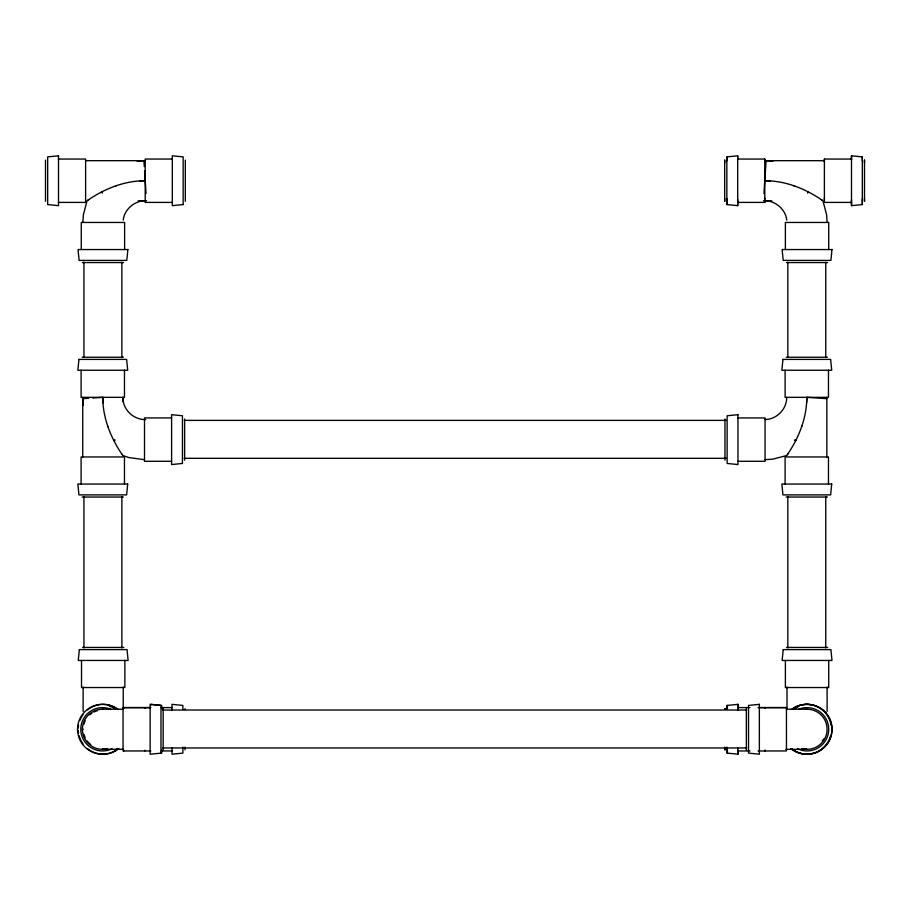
<?xml version="1.0" encoding="UTF-8"?>
<svg xmlns="http://www.w3.org/2000/svg" width="910" height="910" viewBox="0 0 910 910"><rect width="100%" height="100%" fill="white"/><g stroke="black" fill="none" stroke-linecap="round" stroke-linejoin="round"><path stroke-width="1.36" d="M724.678 198.562L724.678 201.326L724.678 160.137L724.678 162.89M737.691 199.506L737.691 205.66L726.851 204.579L726.851 198.562M726.851 160.843L726.851 156.884L737.691 155.803L737.691 205.66M737.691 159.796L737.691 155.803M737.691 202.407L764.787 202.407L764.787 198.096M764.787 161.957L764.787 159.057L737.691 159.057M851.498 202.407L824.392 202.407L824.392 198.096M824.392 161.957L824.392 159.057L851.498 159.057M862.327 198.562L862.327 204.579L851.498 205.66L851.498 199.506M851.498 159.796L851.498 155.803L862.327 156.884L862.327 204.579M862.327 160.843L862.327 156.884M864.5 198.562L864.5 201.326L864.5 160.137L864.5 162.89M765.173 459.664L772.658 459.175L786.74 455.523C798.593 438.506 806.817 418.316 806.795 397.34L826.792 398.648M82.89 222.336L83.379 214.862L87.041 200.78C104.047 188.916 124.249 180.692 145.213 180.726L139.674 180.908M763.945 193.5L766.095 160.717L772.92 161.172M786.684 397.431C786.888 409.045 776.674 419.499 765.048 419.487M806.795 397.34L806.613 402.88M770.326 180.908L764.787 180.726C785.751 180.692 805.953 188.916 822.958 200.78L826.621 214.862L827.11 222.347M123.225 220.106C124.499 208.834 135.283 200.132 146.521 200.735M807.818 191.714L807.557 193.045L808.103 191.862M87.997 200.098L88.702 199.586M92.775 398L102.784 397.34C102.728 417.633 110.485 437.164 121.644 453.851L122.156 454.568M793.486 185.594L794.35 185.924M801.596 426.904L801.926 426.039M115.65 185.913L116.514 185.594M107.653 426.039L107.971 426.904M113.921 440.656L115.092 440.11L113.773 440.372M821.298 199.586L822.003 200.098M787.423 454.568L787.923 453.862M123.237 749.317L102.466 749.328L107.653 748.646A20.054 20.054 0 0 1 82.582 731.89A20.054 20.054 0 0 1 102.466 709.22L123.237 709.22M102.966 402.88L102.784 397.34M786.445 709.22L807.045 709.22A20.054 20.054 0 0 1 826.928 731.89A20.054 20.054 0 0 1 801.858 748.634L807.045 749.317L785.921 749.328M137.08 161.161L143.905 160.717L144.292 166.575M88.634 398.262L82.776 398.648L83.219 405.485M102.5 749.328L103.126 749.328M102.5 709.22L103.126 709.22M58.502 159.045L85.608 159.045L85.608 202.407L58.502 202.407M172.308 159.045L145.213 159.045L145.213 202.407L172.308 202.407M85.608 160.672L145.213 160.672M764.787 160.683L824.392 160.683M138.161 200.78L145.213 200.78M764.787 200.78L771.839 200.78M82.355 262.558L123.532 262.558M786.467 262.558L827.645 262.558M82.184 357.232L123.373 357.232M786.194 357.243L827.383 357.243M171.603 417.929L144.508 417.929L144.508 461.29L171.603 461.29M737.964 417.94L765.06 417.94L765.06 461.29L737.964 461.29M184.241 420.375L726.271 420.375M184.241 458.31L726.271 458.31M82.184 497.053L123.373 497.053M786.194 497.053L827.383 497.053M82.594 647.442L123.783 647.442M786.467 647.442L827.656 647.442M150.878 707.593L123.783 707.593L123.783 708.333M161.172 707.593L172.013 707.593M759.349 707.593L786.445 707.593L786.467 750.955L758.087 750.955M150.15 707.593L123.055 707.593L123.055 750.955L150.878 750.943M737.76 707.593L749.954 707.593M758.087 707.593L786.467 707.593M162.833 710.028L746.678 710.028M82.412 729.274L83.231 729.274M162.833 747.963L746.678 747.963M161.172 750.943L172.013 750.943M737.76 750.955L749.954 750.955M806.385 709.22L806.999 709.22M763.479 200.735C774.717 200.132 785.501 208.834 786.775 220.106M145.714 419.555C133.668 420.067 122.657 409.523 122.884 397.431M144.394 459.664L128.913 457.582L122.839 455.512L121.644 453.851M795.806 440.383L794.476 440.11L795.659 440.656M101.897 191.862L102.443 193.045L102.182 191.714M144.565 170.727L146.055 193.489M851.498 155.803L851.498 205.66M828.737 249.556L828.737 222.461L785.375 222.461L785.375 249.556M828.737 660.444L828.737 687.539L785.387 687.539L785.387 660.444M828.464 370.245L828.464 397.34L785.114 397.34L785.114 370.245M828.464 484.052L828.464 456.957L785.114 456.957L785.114 484.052M827.11 687.005L827.11 711.392M826.837 397.34L826.837 456.957M825.757 262.273L825.757 357.528M825.757 496.564L825.757 647.931M824.392 159.057L824.392 199.506M824.392 201.667L824.392 202.407M787.821 262.273L787.821 357.528M787.821 496.564L787.821 647.931M787.013 687.005L787.013 708.139M765.333 707.593L765.333 708.333M765.333 750.215L765.333 750.955M764.787 159.057L764.787 199.506M764.787 201.667L764.787 202.407M764.855 707.593L764.855 708.333M764.855 750.215L764.855 750.955M746.348 708.674L746.348 749.863M738.237 708.333L738.237 704.34L726.919 705.432L726.919 709.379M738.237 750.215L738.237 754.197L726.919 753.116L726.919 747.11M737.76 704.34L737.76 710.505M737.76 748.043L737.76 754.197M727.397 705.432L727.397 709.379M727.397 749.169L727.397 753.116M726.851 156.884L726.851 204.579M725.224 708.674L725.224 709.379M725.224 749.169L725.224 749.863M724.963 419.021L724.963 460.21M724.758 708.674L724.758 709.379M724.758 747.11L724.758 749.863M185.321 160.137L185.321 201.326M185.026 708.674L185.026 709.379M185.026 747.11L185.026 749.863M184.616 419.021L184.616 460.198M182.853 709.379L182.853 705.421L172.013 704.34L172.013 710.494M182.853 747.11L182.853 753.116L172.013 754.197L172.013 748.043M163.163 708.674L163.163 749.863M161.718 708.617L161.718 705.421L150.878 704.34L150.878 705.193M161.718 749.92L161.718 753.116L150.15 754.197L150.15 704.34L160.99 705.432L160.99 753.116M144.917 707.593L144.917 708.333M144.917 750.204L144.917 750.943M124.863 660.444L124.863 687.539L81.513 687.539L81.513 660.444M124.624 249.556L124.624 222.461L81.263 222.461L81.263 249.556M124.465 370.245L124.465 397.34L81.104 397.34L81.104 370.245M124.465 484.052L124.465 456.957L81.104 456.957L81.104 484.052M123.783 750.204L123.783 750.943M123.237 687.005L123.237 708.139M122.839 397.34L122.839 401.572M121.883 262.262L121.883 357.528M121.883 496.564L121.883 647.931M83.947 262.262L83.947 357.528M83.947 496.564L83.947 647.931M83.14 687.005L83.14 711.381M82.73 397.34L82.73 456.957M45.5 160.137L45.5 201.326M830.659 735.724A24.934 24.934 0 0 1 828.794 740.592M828.18 741.741A24.934 24.934 0 0 1 819.045 750.864M817.908 751.478A24.934 24.934 0 0 1 790.892 748.646M791.939 709.106A24.934 24.934 0 0 1 823.277 710.755M825.108 712.587A24.934 24.934 0 0 1 831.205 725.372M794.658 708.617A23.842 23.842 0 0 1 798.047 707.013M118.88 748.646A24.934 24.934 0 0 1 87.496 748.646M83.015 743.925A24.934 24.934 0 0 1 79.113 735.724M78.567 733.176A24.934 24.934 0 0 1 78.294 730.571M78.294 727.977A24.934 24.934 0 0 1 78.567 725.372M79.909 720.345A24.934 24.934 0 0 1 83.015 714.623M87.496 709.902A24.934 24.934 0 0 1 117.834 709.095M117.197 748.566A23.842 23.842 0 0 1 115.115 749.92M109.359 706.24A23.842 23.842 0 0 1 115.115 708.617M823.709 738.886A19.235 19.235 0 0 1 822.31 740.979M798.753 709.243A21.681 21.681 0 0 1 828.714 729.979A21.681 21.681 0 0 1 797.456 748.714M112.055 748.714A21.681 21.681 0 0 1 80.797 729.979A21.681 21.681 0 0 1 110.758 709.243M90.75 744.539A19.235 19.235 0 0 1 87.201 740.979M85.21 737.783A19.235 19.235 0 0 1 83.879 734.256M83.879 724.292A19.235 19.235 0 0 1 85.21 720.754M89.772 714.816A19.235 19.235 0 0 1 91.785 713.269M93.946 712.018A19.235 19.235 0 0 1 97.484 710.687M118.152 748.646A24.934 24.934 0 0 1 84.539 746.587A24.934 24.934 0 0 1 83.652 712.917A24.934 24.934 0 0 1 117.117 709.106M78.943 359.404L77.85 370.245L127.707 370.245L126.626 359.404L78.943 359.404M79.341 649.604L78.26 660.444L128.117 660.444L127.036 649.604L79.341 649.604M127.878 249.556L126.786 260.397L79.102 260.397L78.021 249.556L127.878 249.556M127.707 484.052L126.626 494.892L78.943 494.892L77.85 484.052L127.707 484.052M782.941 359.404L781.861 370.245L831.717 370.245L830.637 359.404L782.941 359.404M783.214 649.604L782.134 660.444L831.99 660.444L830.91 649.604L783.214 649.604M831.979 249.556L830.898 260.397L783.214 260.397L782.122 249.556L831.979 249.556M831.717 484.052L830.637 494.892L782.941 494.892L781.861 484.052L831.717 484.052M58.502 155.803L47.673 156.884L47.673 204.568L58.502 205.66L58.502 155.803M183.149 204.568L172.308 205.66L172.308 155.803L183.149 156.884L183.149 204.568M182.444 463.452L171.603 464.544L171.603 414.687L182.444 415.768L182.444 463.452M737.964 414.687L727.124 415.768L727.124 463.452L737.964 464.544L737.964 414.687M759.372 704.34L748.52 705.421L748.532 753.116L759.372 754.197L759.349 704.34M825.882 712.917A24.934 24.934 0 0 0 792.405 709.106A24.934 24.934 0 0 1 825.859 712.917A24.934 24.934 0 0 1 824.995 746.587A24.934 24.934 0 0 1 791.37 748.646A24.934 24.934 0 0 0 824.972 746.587A24.934 24.934 0 0 0 825.859 712.917"/></g></svg>
